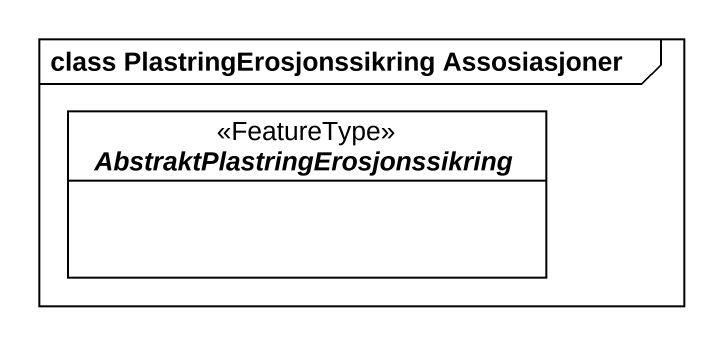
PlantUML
@startuml
mainframe class PlastringErosjonssikring Assosiasjoner
hide circle
hide empty members
abstract class "AbstraktPlastringErosjonssikring" as AbstraktPlastringErosjonssik <<FeatureType>>
@enduml
